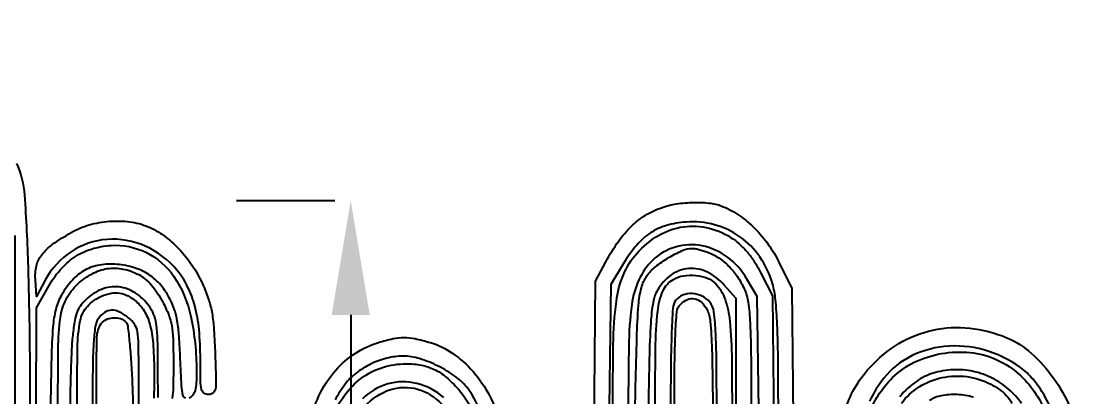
# Model space of a CAD drawing. Header units: inches. Extents: x -279 to 561, y -345 to 342.
# Drawn here: x -190.498 to -188.818, y -302.087 to -301.495 of the extents above; entities that cross this region are included whole.
import ezdxf

# ---------------------------------------------------------------- set-up
doc = ezdxf.new("R2010")
doc.units = ezdxf.units.IN
doc.header["$LTSCALE"] = 0.5
doc.header["$MEASUREMENT"] = 0
doc.layers.add('model', color=250, linetype='Continuous')
doc.layers.add('S-DIM', color=7, linetype='Continuous')
doc.styles.get("Standard").update_dxf_attribs({"font": 'arial.ttf'})
doc.dimstyles.get("Standard").update_dxf_attribs({"dimtxt": 0.18, "dimasz": 0.18, "dimexe": 0.18, "dimexo": 0.0625, "dimgap": 0.09, "dimtad": 0, "dimtih": 1, "dimtoh": 1, "dimzin": 0, "dimdsep": 46, "dimtxsty": 'Standard', "dimcen": 0.09, "dimadec": 0, "dimazin": 0, "dimtfac": 1, "dimtofl": 0, "dimtmove": 0, "dimatfit": 3, "dimfxl": 1, "dimtolj": 1, "dimtzin": 0, "dimarcsym": 0})

# ---------------------------------------------------------------- blocks, each defined once
blk = doc.blocks.new('*D1020')
at = {"layer": 'Defpoints', "color": 0, "ltscale": 0.5, "transparency": 16777216}
for p in [(-189.9794, -301.7777), (-189.9422, -301.7777), (-189.9422, -302.9777)]:
    blk.add_point(p, dxfattribs=at)
at = {"layer": 'model', "color": 0, "lineweight": -2, "ltscale": 0.5, "transparency": 16777216}
for p, q in [((-190.0047, -301.7777), (-190.1594, -301.7777)), ((-189.9794, -301.9577), (-189.9794, -302.1958)), ((-189.9794, -302.7977), (-189.9794, -302.5596)), ((-190.0047, -302.9777), (-190.1594, -302.9777))]:
    blk.add_line(p, q, dxfattribs=at)
at = {"layer": 'model', "color": 0, "ltscale": 0.5, "transparency": 16777216}
for points in [[(-190.0094, -301.9577), (-189.9494, -301.9577), (-189.9794, -301.7777)], [(-190.0094, -302.7977), (-189.9494, -302.7977), (-189.9794, -302.9777)]]:
    blk.add_solid(points, dxfattribs=at)
at = {"layer": 'model', "color": 0, "ltscale": 0.5, "transparency": 16777216, "insert": (-189.9794, -302.3777), "char_height": 0.18, "attachment_point": 5}
blk.add_mtext('\\A1;1.20', dxfattribs=at)
blk = doc.blocks.new('*D1071')
at = {"color": 0, "linetype": 'ByBlock', "lineweight": -2, "transparency": 16777216}
for p, q in [((558.6522, 342.2788), (558.6522, 342.4729)), ((560.6522, 342.2788), (560.6522, 342.4729)), ((558.8322, 342.2929), (559.1722, 342.2929)), ((560.4722, 342.2929), (560.1322, 342.2929))]:
    blk.add_line(p, q, dxfattribs=at)
at = {"color": 0, "linetype": 'ByBlock', "transparency": 16777216}
for points in [[(558.8322, 342.3229), (558.8322, 342.2629), (558.6522, 342.2929)], [(560.4722, 342.3229), (560.4722, 342.2629), (560.6522, 342.2929)]]:
    blk.add_solid(points, dxfattribs=at)
at = {"layer": 'Defpoints', "color": 0, "linetype": 'ByBlock', "transparency": 16777216}
for p in [(560.6522, 342.2929), (558.6522, 342.2163), (560.6522, 342.2163)]:
    blk.add_point(p, dxfattribs=at)
at = {"layer": 'Defpoints', "color": 0, "ltscale": 0.5, "transparency": 16777216}
for p in [(-209.5, -305.36), (-209.5, -305.81), (-209.5, -305.81)]:
    blk.add_point(p, dxfattribs=at)
at = {"layer": 'S-DIM', "color": 0, "lineweight": -2, "ltscale": 0.5, "transparency": 16777216}
for p, q in [((-209.5, -305.18), (-209.5, -305)), ((-209.5625, -305.36), (-209.68, -305.36)), ((-209.5625, -305.81), (-209.68, -305.81)), ((-209.5, -305.99), (-209.5, -306.17))]:
    blk.add_line(p, q, dxfattribs=at)
at = {"layer": 'S-DIM', "color": 0, "ltscale": 0.5, "transparency": 16777216}
for points in [[(-209.53, -305.18), (-209.47, -305.18), (-209.5, -305.36)], [(-209.53, -305.99), (-209.47, -305.99), (-209.5, -305.81)]]:
    blk.add_solid(points, dxfattribs=at)
at = {"color": 0, "linetype": 'ByBlock', "transparency": 16777216, "insert": (559.6522, 342.2929), "char_height": 0.18, "attachment_point": 5}
blk.add_mtext('\\A1;2.0000', dxfattribs=at)
at = {"layer": 'S-DIM', "color": 0, "ltscale": 0.5, "transparency": 16777216, "insert": (-209.5, -305.585), "char_height": 0.18, "attachment_point": 5}
blk.add_mtext('\\A1;0.45', dxfattribs=at)

msp = doc.modelspace()

# ---------------------------------------------------------------- linework, layer by layer
for points in [[(-190.5077, -302.9577, 0.000051), (-190.5078, -302.3839, 0.000272), (-190.5082, -301.8324, 0.046347)], [(-190.5058, -301.7187, -0.086673), (-190.4934, -301.7687, -0.010628), (-190.4877, -301.8819, -0.006775), (-190.4849, -302.0692, -0.001033), (-190.4851, -302.4429, 0.000795)], [(-189.5958, -302.1399), (-189.594, -301.9042), (-189.5775, -301.8738, -0.027687), (-189.5578, -301.842, -0.047327), (-189.5375, -301.8182, -0.054137), (-189.5154, -301.8008, -0.053285), (-189.4899, -301.7886, -0.048015), (-189.4661, -301.7826, -0.033547), (-189.4386, -301.7803, -0.034117), (-189.4123, -301.7816, -0.071046), (-189.3925, -301.787, -0.051843), (-189.3665, -301.8014, -0.044176), (-189.3426, -301.8215, -0.042324), (-189.3216, -301.8465, -0.039139), (-189.3044, -301.8753), (-189.2844, -301.916), (-189.2825, -302.1206, -0.000864)], [(-189.3057, -302.1392, 0.001785), (-189.306, -302.0334, 0.008348), (-189.3075, -301.9725, 0.013778), (-189.3102, -301.9331, 0.048297), (-189.315, -301.9082, 0.078054), (-189.335, -301.8662, 0.088074), (-189.3663, -301.8343, 0.089503), (-189.4062, -301.8155, 0.083769), (-189.4511, -301.8112, 0.052296), (-189.482, -301.8167, 0.076065), (-189.5071, -301.8283, 0.070929), (-189.5288, -301.8476, 0.039423), (-189.5495, -301.8764), (-189.5697, -301.9097), (-189.5728, -302.1406, -0.00089)], [(-189.5667, -302.1602, -0.003183), (-189.5657, -302.0044, -0.028488), (-189.5609, -301.9362, -0.06747), (-189.5499, -301.8947, -0.081281), (-189.5286, -301.8606, -0.080246), (-189.4944, -301.8324, -0.096281), (-189.4552, -301.8187, -0.09931), (-189.4147, -301.8208, -0.090925), (-189.3766, -301.8383, -0.038131), (-189.3646, -301.8482, -0.03058), (-189.3531, -301.8606, -0.02859), (-189.3426, -301.8752, -0.024045), (-189.3331, -301.8918), (-189.3148, -301.9275), (-189.3128, -302.1334, -0.001016)], [(-190.476, -302.4551), (-190.4743, -301.9466), (-190.4568, -301.915, -0.049231), (-190.4373, -301.8868, -0.06946), (-190.4146, -301.8665, -0.072558), (-190.3879, -301.8538, -0.059907), (-190.3569, -301.8481, -0.131274), (-190.3013, -301.8593, -0.128711), (-190.2582, -301.8969, -0.09804), (-190.2312, -301.9603, -0.051869), (-190.2224, -302.0456, -0.011935), (-190.2228, -302.0652, -0.052357), (-190.2246, -302.0767, -0.094165), (-190.228, -302.084, -0.112186), (-190.2337, -302.0889, -0.237353)], [(-189.336, -302.142), (-189.339, -301.9284), (-189.3557, -301.9002, 0.100622), (-189.386, -301.8664, 0.112042), (-189.426, -301.8488, 0.118644), (-189.4678, -301.8507, 0.122944), (-189.5036, -301.8714, 0.09339), (-189.5254, -301.9022, 0.074248), (-189.5366, -301.9413, 0.029889), (-189.5414, -302.0077, 0.003143), (-189.5424, -302.1633, -0.000807)], [(-189.5322, -302.1437, -0.000836), (-189.5287, -301.9933, -0.013376), (-189.526, -301.9424, -0.042072), (-189.5215, -301.915, -0.093426), (-189.5127, -301.8959, -0.069713), (-189.4994, -301.8818, -0.032478), (-189.4787, -301.8674, -0.031837), (-189.4571, -301.8562, -0.099615), (-189.4411, -301.8527, -0.055172), (-189.4373, -301.853, -0.013382), (-189.431, -301.8545, -0.013564), (-189.4239, -301.8566, -0.013118), (-189.4168, -301.859, -0.055437), (-189.3995, -301.8679, -0.050578), (-189.384, -301.8806, -0.0479), (-189.3706, -301.8968, -0.040298), (-189.3596, -301.9163, -0.072503), (-189.3533, -301.9377, -0.023966), (-189.3502, -301.9703, -0.010622), (-189.3488, -302.0264, -0.001211), (-189.3485, -302.1531, -0.001551)], [(-190.2399, -302.0891, -0.230497), (-190.2439, -302.0842, -0.043078), (-190.2459, -302.0694, -0.002884), (-190.2479, -302.0269, 0.007625), (-190.2498, -301.9912, 0.024236), (-190.2527, -301.9674, 0.035167), (-190.257, -301.9495, 0.042175), (-190.2637, -301.9335, 0.055191), (-190.2788, -301.9107, 0.072288), (-190.2975, -301.894, 0.071881), (-190.3202, -301.8833, 0.053822), (-190.3474, -301.878, 0.060185), (-190.3751, -301.8791, 0.087276), (-190.3982, -301.8871, 0.084194), (-190.4178, -301.9027, 0.052257), (-190.4351, -301.9266, 0.068326), (-190.4441, -301.9489, 0.042625), (-190.4486, -301.9766, 0.014047), (-190.451, -302.0259, 0.000925), (-190.4537, -302.1682, -0.002522)], [(-190.4407, -302.1452, -0.002335), (-190.4402, -302.0112, -0.030677), (-190.4368, -301.9617, -0.086717), (-190.4278, -301.9331, -0.085884), (-190.4096, -301.9091, -0.064353), (-190.3869, -301.8928, -0.085474), (-190.3629, -301.8847, -0.088162), (-190.3382, -301.8853, -0.073284), (-190.3133, -301.8942, -0.052048), (-190.3031, -301.9011, -0.037978), (-190.2933, -301.9108, -0.034019), (-190.2841, -301.9229, -0.025257), (-190.2755, -301.9374, -0.026015), (-190.2662, -301.9576, -0.051845), (-190.2614, -301.9745, -0.035799), (-190.2593, -301.9957, -0.007045), (-190.2588, -302.0339, -0.0047), (-190.2591, -302.0717, -0.036964), (-190.2608, -302.0892, -0.088317)], [(-189.3724, -302.1593), (-189.3724, -301.9319), (-189.3911, -301.9106, 0.097488), (-189.4176, -301.8902, 0.135093), (-189.4468, -301.8845, 0.138488), (-189.4744, -301.8946, 0.104732), (-189.4961, -301.9186, 0.090766), (-189.5031, -301.9379, 0.025524), (-189.5067, -301.97, 0.010772), (-189.5091, -302.0268, 0.00107), (-189.5116, -302.1632, -0.000778)], [(-189.4999, -302.1673, -0.002052), (-189.4993, -302.0112, -0.024982), (-189.4958, -301.9515, -0.07501), (-189.4875, -301.9201, -0.1603), (-189.4711, -301.9016, -0.093382), (-189.455, -301.8959, -0.065301), (-189.4356, -301.8954, -0.06674), (-189.4173, -301.8999, -0.111865), (-189.4043, -301.9087, -0.106687), (-189.3896, -301.9332, -0.058325), (-189.3822, -301.9675, -0.021668), (-189.3791, -302.0284, -0.00198), (-189.3785, -302.1801, -0.001066)], [(-189.962, -302.4889, -0.000018), (-189.9635, -302.628, -0.000022)], [(-190.2829, -302.088, -0.002156), (-190.2831, -302.0393, 0.005207), (-190.2836, -301.998, 0.026416), (-190.2853, -301.9751, 0.047917), (-190.2887, -301.9598, 0.06617), (-190.2949, -301.9471, 0.089235), (-190.316, -301.9249, 0.117159), (-190.3416, -301.9141, 0.122133), (-190.3685, -301.9162, 0.102496), (-190.3934, -301.9306, 0.038631), (-190.404, -301.9417, 0.075379), (-190.4102, -301.9522, 0.055602), (-190.4142, -301.9661, 0.013358), (-190.4174, -301.9898, 0.017795), (-190.4193, -302.0141, 0.003038), (-190.4208, -302.0605, 0.003311), (-190.4219, -302.115, 0.002947)], [(-190.4106, -302.1311, -0.003019), (-190.4098, -302.0095, -0.044139), (-190.4055, -301.9668, -0.137409), (-190.3943, -301.9442, -0.107354), (-190.3718, -301.9281, -0.056705), (-190.3569, -301.9235, -0.084794), (-190.3432, -301.9234, -0.084178), (-190.3302, -301.9278, -0.055088), (-190.3171, -301.9367, -0.08894), (-190.3037, -301.9533, -0.066346), (-190.2952, -301.9753, -0.044631), (-190.2905, -302.0063, -0.014966), (-190.2891, -302.052, -0.005672), (-190.2896, -302.0891, -0.031089)], [(-189.4027, -302.2038, 0.000877), (-189.403, -302.0497, 0.009426), (-189.4044, -301.9873, 0.020015), (-189.4073, -301.9528, 0.140633), (-189.4138, -301.9375, 0.113201), (-189.4259, -301.928, 0.098298), (-189.4415, -301.9241, 0.104093), (-189.4567, -301.9266, 0.143949), (-189.4676, -301.9349, 0.143347), (-189.4719, -301.947, 0.006984), (-189.474, -301.9899, 0.00704), (-189.4753, -302.0559, 0.001442), (-189.4756, -302.1724, -0.00105)], [(-190.313, -302.147), (-190.3132, -302.0609, 0.002639), (-190.3137, -302.0043, 0.037477), (-190.3154, -301.9842, 0.106018), (-190.32, -301.9725, 0.079931), (-190.3294, -301.9623, 0.051921), (-190.3439, -301.9531, 0.120127), (-190.3564, -301.9503, 0.145353), (-190.3673, -301.9538, 0.091055), (-190.3768, -301.9632, 0.117559), (-190.3819, -301.9761, 0.021254), (-190.3845, -302.0019, 0.012403), (-190.3859, -302.0444, 0.002079), (-190.3863, -302.1261, -0.001479)], [(-189.1998, -302.1079, -0.070441), (-189.1859, -302.0738, -0.051193), (-189.1617, -302.0406, -0.074763), (-189.1158, -302.0028, -0.081648), (-189.0621, -301.9815, -0.081125), (-189.0042, -301.9785, -0.072576), (-188.9458, -301.9937, -0.083362), (-188.9071, -302.0183, -0.054606), (-188.8718, -302.0578, -0.055465), (-188.8466, -302.1029, -0.100034)], [(-190.0439, -302.1244, -0.047554), (-190.0269, -302.0801, -0.064845), (-190.0031, -302.0447, -0.069708), (-189.9726, -302.0184, -0.067472), (-189.9357, -302.0011, -0.021094), (-189.9126, -301.995, -0.055294), (-189.8956, -301.9931, -0.053192), (-189.8783, -301.995, -0.018366), (-189.8538, -302.0013, -0.080484), (-189.8185, -302.0184, -0.061878), (-189.7866, -302.0471, -0.057824), (-189.7608, -302.0849, -0.053004), (-189.7434, -302.1288, -0.062009)], [(-188.8727, -302.1139, 0.040793), (-188.8866, -302.0849, 0.041611), (-188.9045, -302.0592, 0.062747), (-188.9245, -302.0405, 0.088915), (-188.982, -302.0128, 0.094165), (-189.0443, -302.0075, 0.099802), (-189.1014, -302.0253, 0.113962), (-189.144, -302.0633, 0.036554), (-189.1623, -302.0936, 0.065946)], [(-189.1614, -302.1127, -0.079811), (-189.1487, -302.0847, -0.048367), (-189.1257, -302.0565, -0.086584), (-189.0918, -302.0324, -0.06788), (-189.0488, -302.0187, -0.067434), (-189.0034, -302.0169, -0.082948), (-188.9625, -302.0278, -0.065918), (-188.9311, -302.0474, -0.060646), (-188.9048, -302.0751, -0.060643), (-188.886, -302.1082, -0.065898)], [(-189.7744, -302.1139, 0.089296), (-189.7946, -302.0743, 0.071184), (-189.8139, -302.0554, 0.042148), (-189.8415, -302.0384, 0.04229), (-189.8712, -302.0265, 0.075846), (-189.8972, -302.0227, 0.061016), (-189.9226, -302.0259, 0.05116), (-189.948, -302.0352, 0.051585), (-189.9708, -302.0494, 0.064939), (-189.9883, -302.067, 0.043984), (-190.0039, -302.0917, 0.032927)], [(-190.011, -302.1227, -0.054599), (-189.9894, -302.0848, -0.076639), (-189.9621, -302.0571, -0.082833), (-189.9294, -302.0404, -0.077034), (-189.8923, -302.0347, -0.046036), (-189.868, -302.0369, -0.067359), (-189.8477, -302.0436, -0.063471), (-189.829, -302.0559, -0.035934), (-189.8097, -302.0749, -0.084133), (-189.7854, -302.1142, -0.074056)], [(-188.9227, -302.0973, 0.062416), (-188.9431, -302.0746, 0.059636), (-188.9687, -302.0574, 0.067371), (-188.9985, -302.0468, 0.062065), (-189.0308, -302.0442, 0.063701), (-189.062, -302.0496, 0.079556), (-189.0883, -302.0625, 0.063503), (-189.1149, -302.0869, 0.098443)], [(-189.8327, -302.0879, 0.121811), (-189.8752, -302.0657, 0.129615), (-189.9211, -302.0665, 0.128077), (-189.9609, -302.0899, 0.120112)], [(-189.1118, -302.097, -0.091736), (-189.0837, -302.0711, -0.08759), (-189.0478, -302.0565, -0.086507), (-189.0086, -302.055, -0.086545), (-188.9712, -302.0668, -0.034789), (-188.9573, -302.0752, -0.050728), (-188.9466, -302.0847, -0.046242), (-188.9373, -302.0967, -0.023444)], [(-189.9699, -302.1156, -0.101483), (-189.9329, -302.0824, -0.145123), (-189.8904, -302.072, -0.147442), (-189.8496, -302.0865, -0.105874), (-189.8173, -302.1229)], [(-188.9982, -302.0875, 0.055589), (-189.0239, -302.0833, 0.057046), (-189.049, -302.085, 0.108273), (-189.0676, -302.0927, 0.097066)]]:
    msp.add_lwpolyline(points, format="xyb")
for points in [[(-190.2987, -301.8186, -0.059826), (-190.2739, -301.8326, -0.043859), (-190.2501, -301.8536, -0.041917), (-190.2292, -301.8796, -0.042356), (-190.213, -301.9086, -0.022745), (-190.2038, -301.9317, -0.037103), (-190.1984, -301.9521, -0.028276), (-190.1953, -301.9766, -0.008015), (-190.1932, -302.0149, -0.002817), (-190.1917, -302.059, -0.044172), (-190.1926, -302.074, -0.181043), (-190.1963, -302.0806, -0.178327), (-190.2034, -302.0832, -0.156561), (-190.2105, -302.081, -0.183339), (-190.2144, -302.0751, -0.052087), (-190.216, -302.062, -0.004033), (-190.2163, -302.0267, 0.022791), (-190.2184, -301.9806, 0.041783), (-190.2249, -301.9436, 0.050174), (-190.2363, -301.9132, 0.058143), (-190.2531, -301.8873, 0.114845), (-190.3031, -301.8492, 0.125061), (-190.3632, -301.8387, 0.128259), (-190.4199, -301.8581, 0.124232), (-190.4607, -301.903), (-190.4743, -301.9284), (-190.4762, -301.9019, -0.075333), (-190.4745, -301.8804, -0.105818), (-190.4663, -301.8631, -0.075815), (-190.4495, -301.8468, -0.023513), (-190.4197, -301.8277, -0.061606), (-190.3915, -301.8158, -0.050528), (-190.3594, -301.8101, -0.051051), (-190.3272, -301.8109, -0.066827)], [(-189.4181, -301.9494, -0.100541), (-189.4129, -301.9676, -0.010863), (-189.4105, -302.0116, -0.007162), (-189.4092, -302.0844, -0.001084), (-189.4089, -302.2301), (-189.4089, -302.4929), (-189.4336, -302.455, 0.009663), (-189.4435, -302.4405, 0.014496), (-189.4527, -302.4283, 0.009316), (-189.4608, -302.4186, 0.217889), (-189.464, -302.4171, -0.406352), (-189.4664, -302.4148, -0.000734), (-189.468, -302.3523, -0.004021), (-189.4692, -302.2782, -0.001974), (-189.4696, -302.1838, -0.001104), (-189.4693, -302.0508, -0.008712), (-189.4679, -301.9891, -0.012931), (-189.4656, -301.9528, -0.175368), (-189.46, -301.941, -0.094875), (-189.4488, -301.9334, -0.152208), (-189.4374, -301.9322, -0.143797), (-189.4268, -301.9377, -0.081457)], [(-190.3332, -301.9694, -0.138217), (-190.3307, -301.9755, -0.00482), (-190.3279, -302.001, -0.008655), (-190.3254, -302.0316, -0.005907), (-190.3235, -302.0663, -0.003503), (-190.3216, -302.1226, -0.029893), (-190.3224, -302.1478, -0.056028), (-190.3263, -302.1661, -0.029857), (-190.3348, -302.1878, 0.017107), (-190.3405, -302.2012, 0.016639), (-190.3454, -302.2152, 0.016798), (-190.3488, -302.2277, 0.05754), (-190.3498, -302.2361, -0.086431), (-190.3519, -302.248, -0.065826), (-190.358, -302.2598, -0.0712), (-190.3663, -302.2685, -0.17038), (-190.3746, -302.2714, -0.413835), (-190.3803, -302.2657, -0.000867), (-190.3802, -302.1281, -0.001786), (-190.3795, -301.9953, -0.121107), (-190.3739, -301.9736, -0.146911), (-190.3663, -301.9659, -0.098883), (-190.3543, -301.9622, -0.099795), (-190.342, -301.9634, -0.152822)]]:
    msp.add_lwpolyline(points, format="xyb", close=True)

# ---------------------------------------------------------------- dimensions: what is measured, and where the dimension line sits
at = {"layer": 'model', "ltscale": 0.5}
dim = msp.add_linear_dim(base=(-189.9794, -301.7777), p1=(-189.9422, -302.9777), p2=(-189.9422, -301.7777), angle=90, dimstyle='Standard', dxfattribs=at)
dim.commit()
dim.dimension.update_dxf_attribs({"geometry": '*D1020', "text_midpoint": (-189.9794, -302.3777)})
at = {"layer": 'S-DIM', "ltscale": 0.5}
dim = msp.add_linear_dim(base=(-209.5, -305.81), p1=(-209.5, -305.36), p2=(-209.5, -305.81), angle=90, dimstyle='Standard', dxfattribs=at)
dim.commit()
dim.dimension.update_dxf_attribs({"geometry": '*D1071', "text_midpoint": (-209.5, -305.585)})

doc.saveas('drawing.dxf')
